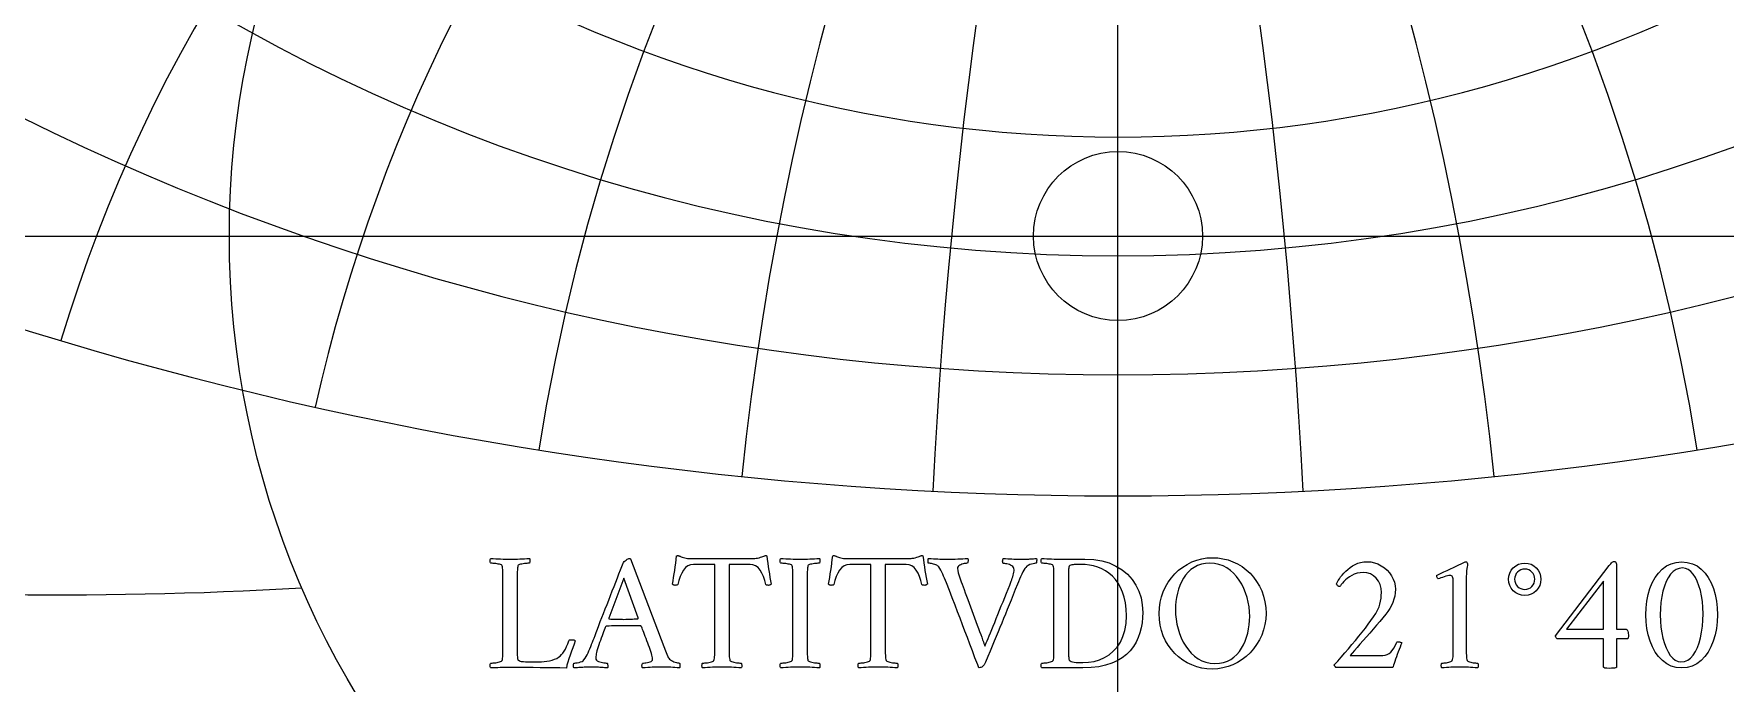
# Model space of a CAD drawing. Header units: millimetres. Extents: x -32.4 to 32.3, y -32.4 to 33.4.
# Drawn here: x -16.68 to 9.34, y -6.88 to 3.11 of the extents above; entities that cross this region are included whole.
import ezdxf

# ---------------------------------------------------------------- set-up
doc = ezdxf.new("R2010")
doc.units = ezdxf.units.MM
for name, color, linetype in [('CUT_INNER', 6, 'Continuous'), ('CUT_OUTER', 1, 'Continuous'), ('ENGRAVE', 7, 'Continuous'), ('ENGRAVE_FINE', 8, 'Continuous'), ('TEXT', 5, 'Continuous')]:
    doc.layers.add(name, color=color, linetype=linetype)

msp = doc.modelspace()

# ---------------------------------------------------------------- linework, layer by layer
at = {"layer": 'CUT_INNER'}
msp.add_circle((0, 0), 1.3, dxfattribs=at)
at = {"layer": 'CUT_OUTER'}
msp.add_arc((-0.0002, -0.0001), 32.35, 127.26523, 87.73645, dxfattribs=at)
at = {"layer": 'ENGRAVE'}
for points in [[(0, -31.9), (0, 31.9)], [(-31.9, 0), (31.9, 0)]]:
    msp.add_lwpolyline(points, dxfattribs=at)
for radius in [31.9, 20.8814, 13.6687]:
    msp.add_circle((0, 0), radius, dxfattribs=at)
for centre, radius, start, end in [((0, 22.3262), 20.805, 174.66958, 5.33042), ((0, 27.2854), 27.5891, 198.91465, 341.08535), ((0, -8.2957), 22.4689, 21.66667, 158.33333), ((0, -8.2957), 22.4689, 21.66667, 158.33333), ((0, 35.7482), 37.8816, 218.75241, 321.24759), ((0, 52.5616), 56.5576, 236.25621, 303.74379), ((-16.2995, 60.8304), 66.3479, 256.592753, 273.238011)]:
    msp.add_arc(centre, radius, start, end, dxfattribs=at)
at = {"layer": 'ENGRAVE_FINE'}
for centre, radius, start, end in [((-83.855, -8.2957), 86.8131, 2.886346, 27.075824), ((-83.855, -8.2957), 86.8131, 2.886346, 27.075824), ((83.855, -8.2957), 86.8131, 152.924176, 177.113654), ((83.855, -8.2957), 86.8131, 152.924176, 177.113654), ((-38.9172, -8.2957), 44.9378, 5.87061, 55.74189), ((-38.9172, -8.2957), 44.9378, 5.87061, 55.74189), ((38.9172, -8.2957), 44.9378, 124.25811, 174.12939), ((38.9172, -8.2957), 44.9378, 124.25811, 174.12939), ((-22.4689, -8.2957), 31.7758, 9.06418, 88.44487), ((-22.4689, -8.2957), 31.7758, 9.06418, 88.44487), ((22.4689, -8.2957), 31.7758, 91.55513, 170.93582), ((22.4689, -8.2957), 31.7758, 91.55513, 170.93582), ((-12.9724, -8.2957), 25.9448, 12.60935, 130.32134), ((-12.9724, -8.2957), 25.9448, 12.60935, 130.32134), ((12.9724, -8.2957), 25.9448, 49.67866, 167.39065), ((12.9724, -8.2957), 25.9448, 49.67866, 167.39065), ((-6.0205, -8.2957), 23.2615, 16.70702, 151.99338), ((-6.0205, -8.2957), 23.2615, 16.70702, 151.99338), ((6.0205, -8.2957), 23.2615, 28.00662, 163.29298), ((6.0205, -8.2957), 23.2615, 28.00662, 163.29298), ((0, 322.4182), 329.9497, 264.552608, 275.447392)]:
    msp.add_arc(centre, radius, start, end, dxfattribs=at)
at = {"layer": 'TEXT'}
for points in [[(-5.6003, -4.9594), (-5.5836, -4.9586), (-5.5647, -4.9561), (-5.5435, -4.9521), (-5.52, -4.9464), (-5.497, -4.9401), (-5.4772, -4.9341), (-5.4607, -4.9285), (-5.4474, -4.9231), (-5.4379, -4.9186), (-5.43, -4.9154), (-5.4236, -4.9134), (-5.419, -4.9128), (-5.4149, -4.9131), (-5.4105, -4.9141), (-5.4058, -4.9157), (-5.4008, -4.9179), (-5.3941, -4.9757), (-5.3869, -5.0326), (-5.3792, -5.0884), (-5.371, -5.1433), (-5.3624, -5.1972), (-5.3532, -5.2502), (-5.3436, -5.3021), (-5.3335, -5.3531), (-5.3366, -5.3559), (-5.3406, -5.3589), (-5.3456, -5.3623), (-5.3516, -5.3661), (-5.3584, -5.3693), (-5.3659, -5.3712), (-5.3739, -5.3719), (-5.3827, -5.3712), (-5.3956, -5.3704), (-5.406, -5.368), (-5.4138, -5.364), (-5.419, -5.3583), (-5.434, -5.295), (-5.4533, -5.2372), (-5.4768, -5.1849), (-5.5044, -5.1381), (-5.5365, -5.0996), (-5.5731, -5.0721), (-5.6142, -5.0556), (-5.6599, -5.05), (-5.9811, -5.05), (-5.9811, -6.34), (-5.981, -6.368), (-5.9807, -6.3951), (-5.9803, -6.4211), (-5.9798, -6.4462), (-5.9785, -6.4697), (-5.9762, -6.4909), (-5.9727, -6.5099), (-5.9681, -6.5265), (-5.9636, -6.5328), (-5.9552, -6.5388), (-5.9428, -6.5445), (-5.9267, -6.5498), (-5.9083, -6.5546), (-5.8894, -6.5586), (-5.8701, -6.5617), (-5.8502, -6.5641), (-5.8317, -6.5658), (-5.8162, -6.567), (-5.8039, -6.5677), (-5.7946, -6.568), (-5.7911, -6.5741), (-5.7884, -6.5822), (-5.7865, -6.5923), (-5.7855, -6.6042), (-5.7856, -6.6162), (-5.7871, -6.6263), (-5.7901, -6.6344), (-5.7946, -6.6405), (-5.833, -6.638), (-5.8706, -6.6356), (-5.9075, -6.6335), (-5.9435, -6.6314), (-5.9794, -6.6297), (-6.0157, -6.6285), (-6.0525, -6.6278), (-6.0898, -6.6276), (-6.1263, -6.6278), (-6.163, -6.6285), (-6.2001, -6.6297), (-6.2375, -6.6314), (-6.2752, -6.6335), (-6.3133, -6.6356), (-6.3516, -6.638), (-6.3903, -6.6405), (-6.3948, -6.6344), (-6.3978, -6.6263), (-6.3993, -6.6162), (-6.3994, -6.6042), (-6.3983, -6.5923), (-6.3965, -6.5822), (-6.3938, -6.5741), (-6.3903, -6.568), (-6.3809, -6.5677), (-6.3683, -6.567), (-6.3524, -6.5658), (-6.3333, -6.5641), (-6.3129, -6.5617), (-6.2929, -6.5586), (-6.2734, -6.5546), (-6.2543, -6.5498), (-6.2377, -6.5445), (-6.2255, -6.5388), (-6.2177, -6.5328), (-6.2142, -6.5265), (-6.2096, -6.5099), (-6.2061, -6.4909), (-6.2037, -6.4697), (-6.2025, -6.4462), (-6.202, -6.4211), (-6.2016, -6.3951), (-6.2013, -6.368), (-6.2012, -6.34), (-6.2012, -5.05), (-6.5276, -5.05), (-6.5733, -5.0556), (-6.6144, -5.0721), (-6.651, -5.0996), (-6.683, -5.1381), (-6.7109, -5.1849), (-6.7348, -5.2372), (-6.7549, -5.295), (-6.7711, -5.3583), (-6.7763, -5.364), (-6.7841, -5.368), (-6.7944, -5.3704), (-6.8074, -5.3712), (-6.816, -5.3719), (-6.8239, -5.3712), (-6.8309, -5.3693), (-6.8372, -5.3661), (-6.8426, -5.3623), (-6.8472, -5.3589), (-6.851, -5.3559), (-6.854, -5.3531), (-6.844, -5.3021), (-6.8346, -5.2502), (-6.8258, -5.1972), (-6.8177, -5.1433), (-6.8101, -5.0884), (-6.8028, -5.0326), (-6.7959, -4.9757), (-6.7892, -4.9179), (-6.7824, -4.9159), (-6.775, -4.915), (-6.7669, -4.9153), (-6.7582, -4.9166), (-6.7496, -4.9187), (-6.742, -4.9209), (-6.7353, -4.9232), (-6.7297, -4.9257), (-6.7168, -4.931), (-6.7015, -4.9364), (-6.6838, -4.942), (-6.6636, -4.9477), (-6.643, -4.9528), (-6.6238, -4.9565), (-6.6061, -4.9587), (-6.5898, -4.9594)], [(-3.199, -4.9594), (-3.1824, -4.9586), (-3.1634, -4.9561), (-3.1422, -4.9521), (-3.1187, -4.9464), (-3.0958, -4.9401), (-3.076, -4.9341), (-3.0595, -4.9285), (-3.0462, -4.9231), (-3.0367, -4.9186), (-3.0287, -4.9154), (-3.0224, -4.9134), (-3.0177, -4.9128), (-3.0137, -4.9131), (-3.0093, -4.9141), (-3.0046, -4.9157), (-2.9996, -4.9179), (-2.9929, -4.9757), (-2.9857, -5.0326), (-2.978, -5.0884), (-2.9698, -5.1433), (-2.9611, -5.1972), (-2.952, -5.2502), (-2.9424, -5.3021), (-2.9322, -5.3531), (-2.9353, -5.3559), (-2.9394, -5.3589), (-2.9444, -5.3623), (-2.9504, -5.3661), (-2.9572, -5.3693), (-2.9646, -5.3712), (-2.9727, -5.3719), (-2.9815, -5.3712), (-2.9944, -5.3704), (-3.0048, -5.368), (-3.0125, -5.364), (-3.0177, -5.3583), (-3.0328, -5.295), (-3.052, -5.2372), (-3.0755, -5.1849), (-3.1032, -5.1381), (-3.1353, -5.0996), (-3.1718, -5.0721), (-3.213, -5.0556), (-3.2586, -5.05), (-3.5798, -5.05), (-3.5798, -6.34), (-3.5797, -6.368), (-3.5795, -6.3951), (-3.5791, -6.4211), (-3.5785, -6.4462), (-3.5773, -6.4697), (-3.575, -6.4909), (-3.5715, -6.5099), (-3.5669, -6.5265), (-3.5623, -6.5328), (-3.5539, -6.5388), (-3.5416, -6.5445), (-3.5254, -6.5498), (-3.5071, -6.5546), (-3.4882, -6.5586), (-3.4688, -6.5617), (-3.449, -6.5641), (-3.4305, -6.5658), (-3.415, -6.567), (-3.4026, -6.5677), (-3.3933, -6.568), (-3.3898, -6.5741), (-3.3872, -6.5822), (-3.3853, -6.5923), (-3.3843, -6.6042), (-3.3843, -6.6162), (-3.3859, -6.6263), (-3.3889, -6.6344), (-3.3933, -6.6405), (-3.4318, -6.638), (-3.4694, -6.6356), (-3.5062, -6.6335), (-3.5423, -6.6314), (-3.5781, -6.6297), (-3.6145, -6.6285), (-3.6513, -6.6278), (-3.6886, -6.6276), (-3.725, -6.6278), (-3.7618, -6.6285), (-3.7989, -6.6297), (-3.8363, -6.6314), (-3.874, -6.6335), (-3.912, -6.6356), (-3.9504, -6.638), (-3.9891, -6.6405), (-3.9935, -6.6344), (-3.9965, -6.6263), (-3.9981, -6.6162), (-3.9982, -6.6042), (-3.9971, -6.5923), (-3.9952, -6.5822), (-3.9926, -6.5741), (-3.9891, -6.568), (-3.9797, -6.5677), (-3.9671, -6.567), (-3.9512, -6.5658), (-3.9321, -6.5641), (-3.9116, -6.5617), (-3.8916, -6.5586), (-3.8721, -6.5546), (-3.8531, -6.5498), (-3.8365, -6.5445), (-3.8243, -6.5388), (-3.8164, -6.5328), (-3.813, -6.5265), (-3.8083, -6.5099), (-3.8049, -6.4909), (-3.8025, -6.4697), (-3.8013, -6.4462), (-3.8007, -6.4211), (-3.8003, -6.3951), (-3.8001, -6.368), (-3.8, -6.34), (-3.8, -5.05), (-4.1264, -5.05), (-4.172, -5.0556), (-4.2132, -5.0721), (-4.2497, -5.0996), (-4.2818, -5.1381), (-4.3096, -5.1849), (-4.3336, -5.2372), (-4.3537, -5.295), (-4.3699, -5.3583), (-4.3751, -5.364), (-4.3828, -5.368), (-4.3932, -5.3704), (-4.4061, -5.3712), (-4.4148, -5.3719), (-4.4227, -5.3712), (-4.4297, -5.3693), (-4.4359, -5.3661), (-4.4414, -5.3623), (-4.446, -5.3589), (-4.4498, -5.3559), (-4.4528, -5.3531), (-4.4427, -5.3021), (-4.4333, -5.2502), (-4.4246, -5.1972), (-4.4165, -5.1433), (-4.4089, -5.0884), (-4.4016, -5.0326), (-4.3946, -4.9757), (-4.388, -4.9179), (-4.3812, -4.9159), (-4.3738, -4.915), (-4.3657, -4.9153), (-4.3569, -4.9166), (-4.3483, -4.9187), (-4.3407, -4.9209), (-4.3341, -4.9232), (-4.3284, -4.9257), (-4.3156, -4.931), (-4.3003, -4.9364), (-4.2825, -4.942), (-4.2624, -4.9477), (-4.2417, -4.9528), (-4.2225, -4.9565), (-4.2048, -4.9587), (-4.1886, -4.9594)], [(-9.2397, -6.34), (-9.2397, -6.3429), (-9.2397, -6.3465), (-9.2397, -6.3507), (-9.2397, -6.3556), (-9.2397, -6.3681), (-9.2397, -6.3824), (-9.2397, -6.3986), (-9.2397, -6.4164), (-9.2395, -6.4348), (-9.239, -6.4524), (-9.2382, -6.4691), (-9.2371, -6.4851), (-9.2355, -6.499), (-9.2332, -6.5097), (-9.2303, -6.5171), (-9.2267, -6.5214), (-9.213, -6.5295), (-9.1979, -6.5359), (-9.1813, -6.5405), (-9.1633, -6.5434), (-9.1418, -6.5451), (-9.115, -6.5463), (-9.0829, -6.547), (-9.0454, -6.5473), (-8.9029, -6.5473), (-8.8658, -6.5462), (-8.8268, -6.543), (-8.7861, -6.5378), (-8.7436, -6.5304), (-8.7024, -6.5208), (-8.6656, -6.5087), (-8.6331, -6.4942), (-8.6051, -6.4773), (-8.5821, -6.4589), (-8.56, -6.4372), (-8.5388, -6.4122), (-8.5183, -6.3841), (-8.4988, -6.3517), (-8.4804, -6.3141), (-8.4632, -6.2714), (-8.447, -6.2235), (-8.4428, -6.2167), (-8.4354, -6.2118), (-8.4247, -6.2089), (-8.4108, -6.2079), (-8.3894, -6.2089), (-8.3719, -6.2118), (-8.3583, -6.2167), (-8.3486, -6.2235), (-8.3671, -6.2761), (-8.3865, -6.3303), (-8.4066, -6.3862), (-8.4276, -6.4436), (-8.4471, -6.4998), (-8.4629, -6.5518), (-8.475, -6.5995), (-8.4833, -6.6431), (-8.5855, -6.6428), (-8.6873, -6.6418), (-8.7888, -6.6402), (-8.89, -6.6379), (-8.9942, -6.6356), (-9.105, -6.634), (-9.2222, -6.6331), (-9.3459, -6.6327), (-9.3888, -6.633), (-9.4294, -6.6337), (-9.4678, -6.6349), (-9.5039, -6.6366), (-9.5392, -6.6383), (-9.5751, -6.6395), (-9.6117, -6.6403), (-9.649, -6.6405), (-9.6534, -6.6344), (-9.6564, -6.6263), (-9.6579, -6.6162), (-9.658, -6.6042), (-9.657, -6.5923), (-9.6551, -6.5822), (-9.6524, -6.5741), (-9.649, -6.568), (-9.6396, -6.5677), (-9.6269, -6.567), (-9.6111, -6.5658), (-9.592, -6.5641), (-9.5715, -6.5617), (-9.5515, -6.5586), (-9.532, -6.5546), (-9.513, -6.5498), (-9.4964, -6.5445), (-9.4841, -6.5388), (-9.4763, -6.5328), (-9.4728, -6.5265), (-9.4682, -6.5099), (-9.4647, -6.4909), (-9.4624, -6.4697), (-9.4612, -6.4462), (-9.4606, -6.4211), (-9.4602, -6.3951), (-9.4599, -6.368), (-9.4599, -6.34), (-9.4599, -5.2599), (-9.4599, -5.2318), (-9.4602, -5.2045), (-9.4606, -5.178), (-9.4612, -5.1524), (-9.4624, -5.1283), (-9.4647, -5.1067), (-9.4682, -5.0875), (-9.4728, -5.0708), (-9.4763, -5.0635), (-9.4841, -5.0572), (-9.4964, -5.0518), (-9.513, -5.0475), (-9.532, -5.0438), (-9.5515, -5.0407), (-9.5715, -5.038), (-9.592, -5.0358), (-9.6111, -5.0341), (-9.6269, -5.0329), (-9.6396, -5.0322), (-9.649, -5.0319), (-9.6524, -5.0258), (-9.6551, -5.0177), (-9.657, -5.0076), (-9.658, -4.9957), (-9.6579, -4.9837), (-9.6564, -4.9736), (-9.6534, -4.9655), (-9.649, -4.9594), (-9.6103, -4.9608), (-9.5719, -4.9623), (-9.5338, -4.964), (-9.4961, -4.9659), (-9.4587, -4.9676), (-9.4217, -4.9688), (-9.3849, -4.9695), (-9.3485, -4.9697), (-9.3112, -4.9695), (-9.2743, -4.9688), (-9.238, -4.9676), (-9.2021, -4.9659), (-9.1661, -4.964), (-9.1293, -4.9623), (-9.0916, -4.9608), (-9.0532, -4.9594), (-9.0487, -4.9655), (-9.0457, -4.9736), (-9.0442, -4.9837), (-9.0441, -4.9957), (-9.0452, -5.0076), (-9.047, -5.0177), (-9.0497, -5.0258), (-9.0532, -5.0319), (-9.0626, -5.0322), (-9.0752, -5.0329), (-9.0911, -5.0341), (-9.1102, -5.0358), (-9.1306, -5.038), (-9.1503, -5.0407), (-9.1694, -5.0438), (-9.1879, -5.0475), (-9.2041, -5.0518), (-9.2164, -5.0572), (-9.2248, -5.0635), (-9.2293, -5.0708), (-9.2328, -5.0847), (-9.2355, -5.1006), (-9.2373, -5.1184), (-9.2384, -5.1381), (-9.239, -5.1593), (-9.2394, -5.1815), (-9.2396, -5.2047), (-9.2397, -5.2288), (-9.2397, -5.2327), (-9.2397, -5.2366), (-9.2397, -5.2404), (-9.2397, -5.2443), (-9.2397, -5.2482), (-9.2397, -5.2521), (-9.2397, -5.256), (-9.2397, -5.2599)], [(-8.0973, -6.2805), (-8.0958, -6.2765), (-8.0912, -6.2646), (-8.0835, -6.2448), (-8.0727, -6.217), (-8.0594, -6.1824), (-8.0439, -6.1422), (-8.0264, -6.0963), (-8.0067, -6.0447), (-7.9852, -5.9888), (-7.9623, -5.9298), (-7.938, -5.8677), (-7.9121, -5.8025), (-7.8855, -5.7354), (-7.8587, -5.6672), (-7.8318, -5.5981), (-7.8046, -5.528), (-7.7777, -5.4581), (-7.7512, -5.3897), (-7.7252, -5.3228), (-7.6997, -5.2573), (-7.6752, -5.1945), (-7.6521, -5.1355), (-7.6305, -5.0805), (-7.6104, -5.0293), (-7.6036, -5.0186), (-7.5939, -5.0073), (-7.581, -4.9953), (-7.565, -4.9827), (-7.5486, -4.9714), (-7.5343, -4.9633), (-7.5221, -4.9584), (-7.5119, -4.9568), (-7.5096, -4.9569), (-7.5077, -4.9571), (-7.5064, -4.9575), (-7.5055, -4.9581), (-7.5046, -4.9588), (-7.5032, -4.9597), (-7.5013, -4.9608), (-7.499, -4.962), (-6.9835, -6.3141), (-6.9581, -6.3808), (-6.9388, -6.4307), (-6.9257, -6.4637), (-6.9188, -6.4799), (-6.9107, -6.4937), (-6.8996, -6.5065), (-6.8855, -6.5183), (-6.8682, -6.5291), (-6.8495, -6.5388), (-6.8307, -6.5469), (-6.8119, -6.5536), (-6.7931, -6.5589), (-6.776, -6.5629), (-6.7624, -6.5657), (-6.7521, -6.5674), (-6.7452, -6.568), (-6.7408, -6.5753), (-6.7381, -6.5845), (-6.7369, -6.5954), (-6.7374, -6.6081), (-6.7387, -6.6204), (-6.74, -6.6298), (-6.7413, -6.6365), (-6.7426, -6.6405), (-6.7792, -6.638), (-6.8138, -6.6356), (-6.8465, -6.6335), (-6.8773, -6.6314), (-6.9086, -6.6297), (-6.9427, -6.6285), (-6.9798, -6.6278), (-7.0198, -6.6276), (-7.0619, -6.6278), (-7.1004, -6.6285), (-7.1351, -6.6297), (-7.1661, -6.6314), (-7.1971, -6.6335), (-7.2319, -6.6356), (-7.2703, -6.638), (-7.3125, -6.6405), (-7.3169, -6.6344), (-7.3199, -6.6263), (-7.3215, -6.6162), (-7.3215, -6.6042), (-7.3203, -6.5923), (-7.318, -6.5822), (-7.3145, -6.5741), (-7.3099, -6.568), (-7.2966, -6.5674), (-7.2801, -6.5657), (-7.2604, -6.5629), (-7.2374, -6.5589), (-7.2147, -6.554), (-7.1959, -6.5482), (-7.181, -6.5417), (-7.17, -6.5343), (-7.1655, -6.5282), (-7.1622, -6.5201), (-7.1603, -6.51), (-7.1597, -6.498), (-7.1607, -6.4844), (-7.1639, -6.4666), (-7.1691, -6.4449), (-7.1765, -6.419), (-7.1855, -6.3903), (-7.1956, -6.3598), (-7.2068, -6.3275), (-7.2192, -6.2934), (-7.2322, -6.2587), (-7.2451, -6.2244), (-7.2581, -6.1907), (-7.271, -6.1574), (-7.2834, -6.1258), (-7.2947, -6.0972), (-7.3048, -6.0714), (-7.3138, -6.0486), (-7.3211, -6.0299), (-7.3264, -6.0166), (-7.3296, -6.0085), (-7.3306, -6.0059), (-7.3309, -6.0056), (-7.3319, -6.0046), (-7.3335, -6.003), (-7.3358, -6.0007), (-7.3384, -5.9984), (-7.341, -5.9968), (-7.3436, -5.9958), (-7.3462, -5.9955), (-7.3667, -5.9944), (-7.3895, -5.9936), (-7.4146, -5.9931), (-7.442, -5.9929), (-7.47, -5.9929), (-7.497, -5.9929), (-7.5231, -5.9929), (-7.5482, -5.9929), (-7.5547, -5.9929), (-7.5612, -5.9929), (-7.5676, -5.9929), (-7.5741, -5.9929), (-7.5804, -5.9929), (-7.5864, -5.9929), (-7.5921, -5.9929), (-7.5974, -5.9929), (-7.6348, -5.993), (-7.6693, -5.9932), (-7.7009, -5.9937), (-7.7295, -5.9942), (-7.7587, -5.9951), (-7.7917, -5.9965), (-7.8286, -5.9983), (-7.8694, -6.0007), (-7.8709, -6.0009), (-7.8726, -6.0017), (-7.8747, -6.0029), (-7.8772, -6.0046), (-7.8794, -6.0063), (-7.8811, -6.0075), (-7.882, -6.0082), (-7.8824, -6.0085), (-7.8836, -6.0117), (-7.8872, -6.0214), (-7.8933, -6.0376), (-7.9018, -6.0603), (-7.912, -6.0874), (-7.9231, -6.1169), (-7.9353, -6.1489), (-7.9484, -6.1833), (-7.9616, -6.2184), (-7.974, -6.2523), (-7.9856, -6.2851), (-7.9963, -6.3167), (-8.0069, -6.3478), (-8.0154, -6.3763), (-8.0218, -6.4022), (-8.0261, -6.4255), (-8.0289, -6.4464), (-8.031, -6.465), (-8.0322, -6.4814), (-8.0326, -6.4954), (-8.0301, -6.509), (-8.0226, -6.521), (-8.01, -6.5316), (-7.9924, -6.5408), (-7.9722, -6.5485), (-7.9516, -6.5547), (-7.9308, -6.5595), (-7.9095, -6.5628), (-7.8902, -6.5651), (-7.8749, -6.5667), (-7.8637, -6.5677), (-7.8564, -6.568), (-7.854, -6.5719), (-7.8519, -6.5787), (-7.8501, -6.5881), (-7.8487, -6.6004), (-7.8479, -6.6131), (-7.848, -6.624), (-7.8492, -6.6331), (-7.8513, -6.6405), (-7.875, -6.6392), (-7.8969, -6.6379), (-7.9171, -6.6366), (-7.9355, -6.6353), (-7.9529, -6.634), (-7.9704, -6.6327), (-7.9879, -6.6314), (-8.0054, -6.6301), (-8.0243, -6.629), (-8.0459, -6.6282), (-8.0702, -6.6277), (-8.0973, -6.6276), (-8.1247, -6.6277), (-8.1498, -6.6282), (-8.1726, -6.629), (-8.1932, -6.6301), (-8.2126, -6.6314), (-8.232, -6.6327), (-8.2515, -6.634), (-8.2709, -6.6353), (-8.2916, -6.6366), (-8.3149, -6.6379), (-8.3408, -6.6392), (-8.3693, -6.6405), (-8.3716, -6.6365), (-8.3732, -6.6298), (-8.3742, -6.6204), (-8.3745, -6.6081), (-8.3742, -6.5954), (-8.3732, -6.5845), (-8.3716, -6.5753), (-8.3693, -6.568), (-8.3557, -6.5672), (-8.3379, -6.5651), (-8.3161, -6.5614), (-8.2903, -6.5563), (-8.2648, -6.5496), (-8.244, -6.5411), (-8.2279, -6.5308), (-8.2165, -6.5188), (-8.1978, -6.4934), (-8.1806, -6.4666), (-8.1648, -6.4384), (-8.1504, -6.4087), (-8.1369, -6.3778), (-8.1236, -6.3462), (-8.1104, -6.3137), (-8.0973, -6.2805)], [(-4.8879, -4.9697), (-4.8506, -4.9695), (-4.8138, -4.9688), (-4.7774, -4.9676), (-4.7416, -4.9659), (-4.7056, -4.964), (-4.6687, -4.9623), (-4.6311, -4.9608), (-4.5926, -4.9594), (-4.5882, -4.9655), (-4.5852, -4.9736), (-4.5837, -4.9837), (-4.5836, -4.9957), (-4.5846, -5.0076), (-4.5865, -5.0177), (-4.5892, -5.0258), (-4.5926, -5.0319), (-4.602, -5.0322), (-4.6147, -5.0329), (-4.6305, -5.0341), (-4.6496, -5.0358), (-4.67, -5.038), (-4.6898, -5.0407), (-4.7089, -5.0438), (-4.7273, -5.0475), (-4.7435, -5.0518), (-4.7558, -5.0572), (-4.7643, -5.0635), (-4.7688, -5.0708), (-4.7723, -5.0847), (-4.7749, -5.1006), (-4.7768, -5.1184), (-4.7778, -5.1381), (-4.7784, -5.1593), (-4.7788, -5.1815), (-4.7791, -5.2047), (-4.7791, -5.2288), (-4.7791, -5.2327), (-4.7791, -5.2366), (-4.7791, -5.2404), (-4.7791, -5.2443), (-4.7791, -5.2482), (-4.7791, -5.2521), (-4.7791, -5.256), (-4.7791, -5.2599), (-4.7791, -6.34), (-4.7791, -6.3439), (-4.7791, -6.3478), (-4.7791, -6.3517), (-4.7791, -6.3556), (-4.7791, -6.3595), (-4.7791, -6.3633), (-4.7791, -6.3672), (-4.7791, -6.3711), (-4.7791, -6.3952), (-4.7788, -6.4181), (-4.7784, -6.4398), (-4.7778, -6.4605), (-4.7768, -6.4797), (-4.7749, -6.4971), (-4.7723, -6.5127), (-4.7688, -6.5265), (-4.7643, -6.5328), (-4.7558, -6.5388), (-4.7435, -6.5445), (-4.7273, -6.5498), (-4.7089, -6.5546), (-4.6898, -6.5586), (-4.67, -6.5617), (-4.6496, -6.5641), (-4.6305, -6.5658), (-4.6147, -6.567), (-4.602, -6.5677), (-4.5926, -6.568), (-4.5892, -6.5741), (-4.5865, -6.5822), (-4.5846, -6.5923), (-4.5836, -6.6042), (-4.5837, -6.6162), (-4.5852, -6.6263), (-4.5882, -6.6344), (-4.5926, -6.6405), (-4.6311, -6.638), (-4.6687, -6.6356), (-4.7056, -6.6335), (-4.7416, -6.6314), (-4.7774, -6.6297), (-4.8138, -6.6285), (-4.8506, -6.6278), (-4.8879, -6.6276), (-4.9244, -6.6278), (-4.9611, -6.6285), (-4.9982, -6.6297), (-5.0356, -6.6314), (-5.0733, -6.6335), (-5.1114, -6.6356), (-5.1497, -6.638), (-5.1884, -6.6405), (-5.1929, -6.6344), (-5.1959, -6.6263), (-5.1974, -6.6162), (-5.1975, -6.6042), (-5.1964, -6.5923), (-5.1946, -6.5822), (-5.1919, -6.5741), (-5.1884, -6.568), (-5.179, -6.5677), (-5.1664, -6.567), (-5.1505, -6.5658), (-5.1314, -6.5641), (-5.1109, -6.5617), (-5.091, -6.5586), (-5.0714, -6.5546), (-5.0524, -6.5498), (-5.0358, -6.5445), (-5.0236, -6.5388), (-5.0158, -6.5328), (-5.0123, -6.5265), (-5.0077, -6.5099), (-5.0042, -6.4909), (-5.0018, -6.4697), (-5.0006, -6.4462), (-5.0001, -6.4211), (-4.9996, -6.3951), (-4.9994, -6.368), (-4.9993, -6.34), (-4.9993, -5.2599), (-4.9994, -5.2318), (-4.9996, -5.2045), (-5.0001, -5.178), (-5.0006, -5.1524), (-5.0018, -5.1283), (-5.0042, -5.1067), (-5.0077, -5.0875), (-5.0123, -5.0708), (-5.0158, -5.0635), (-5.0236, -5.0572), (-5.0358, -5.0518), (-5.0524, -5.0475), (-5.0714, -5.0438), (-5.091, -5.0407), (-5.1109, -5.038), (-5.1314, -5.0358), (-5.1505, -5.0341), (-5.1664, -5.0329), (-5.179, -5.0322), (-5.1884, -5.0319), (-5.1919, -5.0258), (-5.1946, -5.0177), (-5.1964, -5.0076), (-5.1975, -4.9957), (-5.1974, -4.9837), (-5.1959, -4.9736), (-5.1929, -4.9655), (-5.1884, -4.9594), (-5.1497, -4.9608), (-5.1114, -4.9623), (-5.0733, -4.964), (-5.0356, -4.9659), (-4.9982, -4.9676), (-4.9611, -4.9688), (-4.9244, -4.9695), (-4.8879, -4.9697)], [(-2.624, -4.9697), (-2.5829, -4.9695), (-2.5424, -4.9688), (-2.5026, -4.9676), (-2.4634, -4.9659), (-2.4247, -4.964), (-2.3863, -4.9623), (-2.3483, -4.9608), (-2.3106, -4.9594), (-2.3084, -4.9658), (-2.307, -4.9746), (-2.3064, -4.9859), (-2.3067, -4.9995), (-2.3077, -5.0127), (-2.3096, -5.0225), (-2.3123, -5.0289), (-2.3157, -5.0319), (-2.3226, -5.0323), (-2.3329, -5.0335), (-2.3466, -5.0356), (-2.3637, -5.0384), (-2.3822, -5.0423), (-2.4003, -5.0475), (-2.4178, -5.0539), (-2.4349, -5.0617), (-2.4496, -5.0713), (-2.4602, -5.0834), (-2.4665, -5.0979), (-2.4686, -5.1148), (-2.4657, -5.141), (-2.4569, -5.1783), (-2.4424, -5.2265), (-2.422, -5.2858), (-2.4107, -5.3166), (-2.3977, -5.3521), (-2.3829, -5.3924), (-2.3663, -5.4373), (-2.3484, -5.4858), (-2.3297, -5.5367), (-2.3102, -5.59), (-2.2898, -5.6458), (-2.269, -5.7028), (-2.2481, -5.7598), (-2.2269, -5.8168), (-2.2057, -5.8738), (-2.1848, -5.9296), (-2.1649, -5.9832), (-2.1459, -6.0345), (-2.1279, -6.0836), (-2.1113, -6.1293), (-2.0962, -6.1707), (-2.0828, -6.2077), (-2.071, -6.2403), (-2.0612, -6.2673), (-2.0538, -6.2873), (-2.0489, -6.3003), (-2.0464, -6.3064), (-2.0423, -6.2975), (-2.0353, -6.2814), (-2.0255, -6.258), (-2.0127, -6.2273), (-1.9975, -6.1907), (-1.9806, -6.1493), (-1.9619, -6.1033), (-1.9414, -6.0525), (-1.9195, -5.998), (-1.8964, -5.9408), (-1.8722, -5.8808), (-1.8469, -5.8181), (-1.8209, -5.7537), (-1.7948, -5.6889), (-1.7685, -5.6236), (-1.742, -5.5578), (-1.7158, -5.4927), (-1.6905, -5.4295), (-1.666, -5.3683), (-1.6423, -5.3091), (-1.6335, -5.2867), (-1.6254, -5.2637), (-1.618, -5.2401), (-1.6112, -5.2158), (-1.6055, -5.1922), (-1.6015, -5.1705), (-1.599, -5.1507), (-1.5982, -5.1329), (-1.6004, -5.1135), (-1.607, -5.0967), (-1.6179, -5.0824), (-1.6332, -5.0708), (-1.651, -5.0612), (-1.6695, -5.0533), (-1.6886, -5.047), (-1.7083, -5.0423), (-1.7269, -5.0389), (-1.7423, -5.0364), (-1.7547, -5.035), (-1.764, -5.0345), (-1.7685, -5.0304), (-1.7718, -5.0232), (-1.7737, -5.0129), (-1.7744, -4.9995), (-1.7737, -4.9859), (-1.7718, -4.9746), (-1.7685, -4.9658), (-1.764, -4.9594), (-1.7295, -4.9608), (-1.696, -4.9623), (-1.6635, -4.964), (-1.6319, -4.9659), (-1.6003, -4.9676), (-1.5678, -4.9688), (-1.5343, -4.9695), (-1.4998, -4.9697), (-1.4715, -4.9697), (-1.4464, -4.9694), (-1.4243, -4.969), (-1.4052, -4.9685), (-1.3878, -4.9677), (-1.3706, -4.9668), (-1.3535, -4.9658), (-1.3366, -4.9646), (-1.3188, -4.9633), (-1.299, -4.962), (-1.2774, -4.9607), (-1.2537, -4.9594), (-1.2516, -4.9659), (-1.2505, -4.9749), (-1.2503, -4.9866), (-1.2511, -5.0008), (-1.2526, -5.0144), (-1.2544, -5.0241), (-1.2565, -5.03), (-1.2589, -5.0319), (-1.2692, -5.0327), (-1.2845, -5.0352), (-1.3048, -5.0392), (-1.3301, -5.0449), (-1.3566, -5.053), (-1.3803, -5.0643), (-1.4013, -5.0789), (-1.4195, -5.0967), (-1.432, -5.1129), (-1.4464, -5.1359), (-1.4625, -5.1654), (-1.4804, -5.2016), (-1.4986, -5.2407), (-1.5157, -5.279), (-1.5316, -5.3164), (-1.5464, -5.3531), (-1.5807, -5.4381), (-1.6134, -5.5195), (-1.6448, -5.5974), (-1.6746, -5.6717), (-1.7036, -5.7436), (-1.7323, -5.8142), (-1.7606, -5.8835), (-1.7886, -5.9515), (-1.8167, -6.0195), (-1.8453, -6.0888), (-1.8743, -6.1594), (-1.9039, -6.2312), (-1.9346, -6.3057), (-1.9673, -6.3841), (-2.002, -6.4663), (-2.0386, -6.5524), (-2.0492, -6.5751), (-2.0603, -6.5939), (-2.0719, -6.6088), (-2.0839, -6.6198), (-2.0963, -6.6277), (-2.1088, -6.6334), (-2.1216, -6.6368), (-2.1344, -6.6379), (-2.1381, -6.6369), (-2.1415, -6.6337), (-2.1446, -6.6284), (-2.1474, -6.6211), (-2.15, -6.6132), (-2.1526, -6.6065), (-2.1551, -6.6009), (-2.1577, -6.5965), (-2.1998, -6.4857), (-2.2403, -6.3786), (-2.2794, -6.2752), (-2.317, -6.1755), (-2.3541, -6.0774), (-2.3915, -5.9784), (-2.4292, -5.8785), (-2.4673, -5.7779), (-2.5067, -5.6743), (-2.5486, -5.5655), (-2.5928, -5.4515), (-2.6395, -5.3324), (-2.6537, -5.2958), (-2.6677, -5.2612), (-2.6816, -5.2285), (-2.6952, -5.1977), (-2.7092, -5.1686), (-2.724, -5.1407), (-2.7397, -5.1142), (-2.7561, -5.0889), (-2.7639, -5.079), (-2.7742, -5.0701), (-2.7872, -5.0622), (-2.8027, -5.0552), (-2.8195, -5.0492), (-2.8361, -5.0442), (-2.8525, -5.0402), (-2.8688, -5.0371), (-2.8839, -5.0348), (-2.897, -5.0332), (-2.9079, -5.0322), (-2.9167, -5.0319), (-2.9178, -5.0297), (-2.9186, -5.0232), (-2.9191, -5.0122), (-2.9193, -4.9969), (-2.9191, -4.9815), (-2.9186, -4.9701), (-2.9178, -4.9627), (-2.9167, -4.9594), (-2.8745, -4.9608), (-2.8361, -4.9623), (-2.8014, -4.964), (-2.7703, -4.9659), (-2.7393, -4.9676), (-2.7046, -4.9688), (-2.6662, -4.9695), (-2.624, -4.9697)], [(-0.5077, -4.9672), (-0.374, -4.9739), (-0.25, -4.994), (-0.1357, -5.0276), (-0.0311, -5.0747), (0.0628, -5.1333), (0.1451, -5.2016), (0.2156, -5.2796), (0.2746, -5.3674), (0.321, -5.4631), (0.3542, -5.5652), (0.3741, -5.6736), (0.3808, -5.7883), (0.378, -5.8681), (0.3698, -5.9469), (0.356, -6.0248), (0.3367, -6.1017), (0.3109, -6.1762), (0.2775, -6.2468), (0.2364, -6.3135), (0.1878, -6.3763), (0.1307, -6.434), (0.0644, -6.4854), (-0.0111, -6.5305), (-0.0958, -6.5693), (-0.1907, -6.6004), (-0.2966, -6.6227), (-0.4135, -6.6361), (-0.5414, -6.6405), (-1.1734, -6.6405), (-1.1779, -6.6344), (-1.1809, -6.6263), (-1.1824, -6.6162), (-1.1825, -6.6042), (-1.1814, -6.5923), (-1.1796, -6.5822), (-1.1769, -6.5741), (-1.1734, -6.568), (-1.164, -6.5677), (-1.1514, -6.567), (-1.1355, -6.5658), (-1.1164, -6.5641), (-1.0959, -6.5617), (-1.076, -6.5586), (-1.0564, -6.5546), (-1.0374, -6.5498), (-1.0208, -6.5445), (-1.0086, -6.5388), (-1.0008, -6.5328), (-0.9973, -6.5265), (-0.9927, -6.5099), (-0.9892, -6.4909), (-0.9868, -6.4697), (-0.9856, -6.4462), (-0.9851, -6.4211), (-0.9846, -6.3951), (-0.9844, -6.368), (-0.9843, -6.34), (-0.9843, -5.2599), (-0.9844, -5.2318), (-0.9846, -5.2045), (-0.9851, -5.178), (-0.9856, -5.1524), (-0.9868, -5.1283), (-0.9892, -5.1067), (-0.9927, -5.0875), (-0.9973, -5.0708), (-1.0008, -5.0635), (-1.0086, -5.0572), (-1.0208, -5.0518), (-1.0374, -5.0475), (-1.0564, -5.0438), (-1.076, -5.0407), (-1.0959, -5.038), (-1.1164, -5.0358), (-1.1355, -5.0341), (-1.1514, -5.0329), (-1.164, -5.0322), (-1.1734, -5.0319), (-1.1769, -5.0258), (-1.1796, -5.0177), (-1.1814, -5.0076), (-1.1825, -4.9957), (-1.1824, -4.9837), (-1.1809, -4.9736), (-1.1779, -4.9655), (-1.1734, -4.9594), (-1.1347, -4.9608), (-1.0964, -4.9623), (-1.0583, -4.964), (-1.0206, -4.9659), (-0.9832, -4.9676), (-0.9461, -4.9688), (-0.9094, -4.9695), (-0.8729, -4.9697), (-0.8336, -4.9697), (-0.7907, -4.9694), (-0.7442, -4.969), (-0.6942, -4.9685), (-0.6437, -4.9679), (-0.5958, -4.9675), (-0.5504, -4.9672), (-0.5077, -4.9672)], [(-0.7616, -5.265), (-0.7616, -6.3426), (-0.7616, -6.3531), (-0.7616, -6.3663), (-0.7616, -6.3822), (-0.7616, -6.4009), (-0.7613, -6.4208), (-0.7606, -6.4404), (-0.7594, -6.4597), (-0.7577, -6.4786), (-0.7556, -6.4955), (-0.7535, -6.5087), (-0.7511, -6.5182), (-0.7486, -6.5239), (-0.738, -6.5335), (-0.7217, -6.5414), (-0.6998, -6.5477), (-0.6722, -6.5524), (-0.6412, -6.5558), (-0.609, -6.5583), (-0.5758, -6.5597), (-0.5414, -6.5602), (-0.4526, -6.5553), (-0.3675, -6.5408), (-0.2861, -6.5165), (-0.2085, -6.4825), (-0.1364, -6.4385), (-0.0716, -6.3844), (-0.014, -6.32), (0.0363, -6.2455), (0.0771, -6.1604), (0.1062, -6.0645), (0.1237, -5.9577), (0.1295, -5.8401), (0.1259, -5.7366), (0.1149, -5.6413), (0.0967, -5.554), (0.0712, -5.4749), (0.0395, -5.4032), (0.0026, -5.3385), (-0.0395, -5.2808), (-0.0868, -5.2301), (-0.1383, -5.186), (-0.193, -5.1485), (-0.2509, -5.1174), (-0.3121, -5.0928), (-0.3757, -5.0741), (-0.4407, -5.0607), (-0.5071, -5.0527), (-0.5751, -5.05), (-0.5844, -5.0501), (-0.5971, -5.0504), (-0.6129, -5.0508), (-0.632, -5.0513), (-0.6524, -5.0522), (-0.6722, -5.0536), (-0.6913, -5.0555), (-0.7097, -5.0578), (-0.7259, -5.0609), (-0.7382, -5.0649), (-0.7467, -5.07), (-0.7512, -5.076), (-0.7547, -5.09), (-0.7573, -5.1061), (-0.7592, -5.1243), (-0.7603, -5.1446), (-0.7608, -5.1662), (-0.7612, -5.1883), (-0.7615, -5.2109), (-0.7616, -5.234), (-0.7616, -5.2378), (-0.7616, -5.2417), (-0.7616, -5.2456), (-0.7616, -5.2495), (-0.7616, -5.2534), (-0.7616, -5.2573), (-0.7616, -5.2612), (-0.7616, -5.265)], [(1.4506, -4.9464), (1.5336, -4.9503), (1.6141, -4.962), (1.6922, -4.9814), (1.7679, -5.0086), (1.8402, -5.043), (1.9081, -5.084), (1.9716, -5.1317), (2.0308, -5.186), (2.0848, -5.2463), (2.1328, -5.3117), (2.1748, -5.3823), (2.2108, -5.458), (2.2397, -5.5384), (2.2604, -5.6228), (2.2728, -5.7113), (2.2769, -5.8038), (2.2728, -5.8917), (2.2604, -5.9764), (2.2397, -6.0581), (2.2108, -6.1367), (2.1748, -6.2115), (2.1328, -6.2817), (2.0848, -6.3475), (2.0308, -6.4087), (1.9716, -6.4644), (1.9081, -6.5136), (1.8402, -6.5563), (1.7679, -6.5926), (1.6922, -6.6215), (1.6141, -6.6421), (1.5336, -6.6545), (1.4506, -6.6586), (1.3687, -6.6548), (1.289, -6.6431), (1.2114, -6.6237), (1.1359, -6.5965), (1.0637, -6.5621), (0.996, -6.521), (0.9328, -6.4733), (0.8742, -6.419), (0.8209, -6.3588), (0.7735, -6.2934), (0.7322, -6.2228), (0.6968, -6.147), (0.6685, -6.0668), (0.6482, -5.9829), (0.6361, -5.8952), (0.632, -5.8038), (0.6361, -5.7159), (0.6482, -5.6309), (0.6685, -5.5488), (0.6968, -5.4697), (0.7322, -5.3943), (0.7735, -5.3237), (0.8209, -5.2577), (0.8742, -5.1964), (0.9328, -5.1407), (0.996, -5.0915), (1.0637, -5.0488), (1.1359, -5.0125), (1.2114, -4.9836), (1.289, -4.9629), (1.3687, -4.9506), (1.4506, -4.9464)], [(1.4143, -5.0319), (1.3457, -5.0359), (1.2822, -5.0478), (1.2239, -5.0676), (1.1708, -5.0954), (1.1227, -5.1296), (1.0792, -5.1689), (1.0404, -5.2132), (1.0063, -5.2625), (0.9767, -5.3157), (0.9513, -5.3719), (0.9301, -5.431), (0.9131, -5.493), (0.9001, -5.5565), (0.8907, -5.6199), (0.8852, -5.6834), (0.8833, -5.7468), (0.8858, -5.8206), (0.8933, -5.8942), (0.9059, -5.9676), (0.9235, -6.0408), (0.9459, -6.1124), (0.973, -6.1807), (1.0048, -6.2458), (1.0413, -6.3076), (1.0824, -6.3649), (1.1278, -6.4161), (1.1775, -6.4614), (1.2317, -6.5006), (1.2902, -6.5324), (1.3531, -6.555), (1.4204, -6.5686), (1.492, -6.5732), (1.5607, -6.5692), (1.6241, -6.5573), (1.6824, -6.5375), (1.7355, -6.5097), (1.7838, -6.4753), (1.8275, -6.4355), (1.8667, -6.3905), (1.9013, -6.34), (1.9315, -6.2856), (1.9573, -6.2283), (1.9788, -6.1683), (1.9958, -6.1056), (2.0089, -6.0416), (2.0182, -5.9777), (2.0238, -5.914), (2.0256, -5.8505), (2.0231, -5.7768), (2.0156, -5.7035), (2.003, -5.6304), (1.9855, -5.5578), (1.963, -5.4868), (1.9356, -5.4192), (1.9034, -5.3547), (1.8663, -5.2935), (1.8247, -5.237), (1.7789, -5.1864), (1.7289, -5.1418), (1.6746, -5.1031), (1.6161, -5.072), (1.5532, -5.0497), (1.486, -5.0364), (1.4143, -5.0319)], [(4.3647, -6.2545), (4.3516, -6.2867), (4.3381, -6.3209), (4.3244, -6.3573), (4.3103, -6.3957), (4.2964, -6.4345), (4.2831, -6.4718), (4.2705, -6.5077), (4.2585, -6.5421), (4.2478, -6.573), (4.2391, -6.5984), (4.2323, -6.6183), (4.2274, -6.6327), (3.3519, -6.6327), (3.3479, -6.6297), (3.3438, -6.6259), (3.3395, -6.6213), (3.335, -6.6159), (3.3311, -6.6103), (3.3282, -6.6052), (3.3265, -6.6006), (3.326, -6.5965), (3.3794, -6.5362), (3.4335, -6.4747), (3.4882, -6.4119), (3.5436, -6.3478), (3.5986, -6.2832), (3.6524, -6.2189), (3.7048, -6.155), (3.756, -6.0914), (3.8047, -6.0292), (3.8499, -5.9696), (3.8915, -5.9126), (3.9295, -5.8582), (3.9649, -5.803), (3.9933, -5.7514), (4.0148, -5.7033), (4.0292, -5.6588), (4.0389, -5.6155), (4.0458, -5.5714), (4.0499, -5.5262), (4.0513, -5.48), (4.0463, -5.4179), (4.0315, -5.3609), (4.0068, -5.3091), (3.9723, -5.2625), (3.9301, -5.2239), (3.8826, -5.1964), (3.8297, -5.1799), (3.7715, -5.1744), (3.7226, -5.1771), (3.677, -5.1854), (3.6345, -5.1992), (3.5954, -5.2184), (3.5596, -5.2409), (3.5274, -5.2644), (3.4987, -5.2888), (3.4736, -5.3143), (3.4523, -5.3385), (3.4348, -5.3596), (3.4212, -5.3774), (3.4115, -5.392), (3.4036, -5.3909), (3.3956, -5.3878), (3.3874, -5.3825), (3.3791, -5.3751), (3.3717, -5.3673), (3.3664, -5.3606), (3.3633, -5.355), (3.3622, -5.3505), (3.3678, -5.3368), (3.3768, -5.3191), (3.3892, -5.2973), (3.405, -5.2715), (3.4242, -5.2434), (3.4467, -5.2145), (3.4727, -5.1851), (3.5021, -5.155), (3.5344, -5.1257), (3.5691, -5.0986), (3.6063, -5.0738), (3.6459, -5.0513), (3.6879, -5.0326), (3.7323, -5.0193), (3.7792, -5.0113), (3.8285, -5.0086), (3.888, -5.0124), (3.9447, -5.0238), (3.9987, -5.0428), (4.05, -5.0695), (4.0972, -5.1021), (4.1393, -5.1391), (4.1762, -5.1805), (4.208, -5.2262), (4.2335, -5.2749), (4.2517, -5.3253), (4.2626, -5.3772), (4.2663, -5.4308), (4.2638, -5.4844), (4.2565, -5.5364), (4.2444, -5.5867), (4.2274, -5.6355), (4.2062, -5.6826), (4.1814, -5.7281), (4.1531, -5.7719), (4.1212, -5.8142), (4.076, -5.8695), (4.0283, -5.9265), (3.9782, -5.9854), (3.9256, -6.046), (3.8726, -6.1066), (3.821, -6.1652), (3.7709, -6.2218), (3.7223, -6.2766), (3.6768, -6.3276), (3.6362, -6.3734), (3.6004, -6.4138), (3.5695, -6.4488), (4.072, -6.4488), (4.1078, -6.4458), (4.1403, -6.4368), (4.1694, -6.4219), (4.195, -6.4009), (4.2186, -6.3738), (4.2413, -6.3404), (4.2633, -6.3006), (4.2844, -6.2545), (4.2881, -6.2477), (4.2941, -6.2429), (4.3024, -6.24), (4.3129, -6.239), (4.3174, -6.2393), (4.3232, -6.2403), (4.3304, -6.2419), (4.3388, -6.2442), (4.3472, -6.2468), (4.3543, -6.2494), (4.3602, -6.252), (4.3647, -6.2545)], [(5.1573, -6.34), (5.1573, -5.3169), (5.1566, -5.2918), (5.1544, -5.2709), (5.1508, -5.2542), (5.1457, -5.2417), (5.1388, -5.2327), (5.1298, -5.2262), (5.1187, -5.2223), (5.1055, -5.221), (5.0893, -5.2222), (5.0693, -5.2259), (5.0453, -5.2319), (5.0175, -5.2404), (4.9894, -5.2497), (4.965, -5.2582), (4.9441, -5.2659), (4.9268, -5.2728), (4.9166, -5.2633), (4.9093, -5.2527), (4.9049, -5.2412), (4.9035, -5.2288), (4.9035, -5.2286), (4.9035, -5.2281), (4.9035, -5.2273), (4.9035, -5.2262), (4.9038, -5.2215), (4.9048, -5.2178), (4.9064, -5.215), (4.9087, -5.2132), (4.9602, -5.1898), (5.0113, -5.1663), (5.0619, -5.1426), (5.112, -5.1187), (5.1598, -5.0958), (5.2033, -5.075), (5.2427, -5.0563), (5.2778, -5.0397), (5.3068, -5.0261), (5.328, -5.0164), (5.3412, -5.0105), (5.3464, -5.0086), (5.3516, -5.0086), (5.3576, -5.0096), (5.3626, -5.0125), (5.3667, -5.0173), (5.3697, -5.0241), (5.3722, -5.0316), (5.3743, -5.0384), (5.3761, -5.0445), (5.3775, -5.05), (5.3769, -5.054), (5.3749, -5.0659), (5.3717, -5.0857), (5.3671, -5.1135), (5.3626, -5.1486), (5.3594, -5.1902), (5.3574, -5.2386), (5.3568, -5.2935), (5.3568, -6.34), (5.3569, -6.368), (5.3571, -6.3951), (5.3575, -6.4211), (5.3581, -6.4462), (5.3593, -6.4697), (5.3616, -6.4909), (5.3651, -6.5099), (5.3697, -6.5265), (5.3741, -6.5328), (5.382, -6.5388), (5.3935, -6.5445), (5.4086, -6.5498), (5.4257, -6.5546), (5.4432, -6.5586), (5.4613, -6.5617), (5.4798, -6.5641), (5.4972, -6.5658), (5.5119, -6.567), (5.5238, -6.5677), (5.5329, -6.568), (5.5364, -6.5741), (5.5391, -6.5822), (5.5409, -6.5923), (5.542, -6.6042), (5.5419, -6.6162), (5.5404, -6.6263), (5.5374, -6.6344), (5.5329, -6.6405), (5.4949, -6.638), (5.4585, -6.6356), (5.4236, -6.6335), (5.3905, -6.6314), (5.3574, -6.6297), (5.3231, -6.6285), (5.2875, -6.6278), (5.2506, -6.6276), (5.2151, -6.6278), (5.1813, -6.6285), (5.1491, -6.6297), (5.1185, -6.6314), (5.0876, -6.6335), (5.0544, -6.6356), (5.0189, -6.638), (4.9812, -6.6405), (4.9767, -6.6344), (4.9737, -6.6263), (4.9722, -6.6162), (4.9721, -6.6042), (4.9732, -6.5923), (4.975, -6.5822), (4.9777, -6.5741), (4.9812, -6.568), (4.9903, -6.5677), (5.0022, -6.567), (5.0169, -6.5658), (5.0343, -6.5641), (5.0528, -6.5617), (5.0709, -6.5586), (5.0884, -6.5546), (5.1055, -6.5498), (5.1204, -6.5445), (5.1314, -6.5388), (5.1386, -6.5328), (5.1418, -6.5265), (5.1465, -6.5099), (5.1502, -6.4909), (5.153, -6.4697), (5.1547, -6.4462), (5.1559, -6.4211), (5.1567, -6.3951), (5.1572, -6.368), (5.1573, -6.34)], [(6.007, -5.278), (6.0116, -5.2281), (6.0254, -5.1822), (6.0485, -5.1401), (6.0808, -5.1019), (6.1196, -5.0701), (6.1621, -5.0475), (6.2083, -5.0339), (6.2582, -5.0293), (6.308, -5.0339), (6.3537, -5.0475), (6.3954, -5.0701), (6.4331, -5.1019), (6.4642, -5.1401), (6.4865, -5.1822), (6.4998, -5.2281), (6.5043, -5.278), (6.4998, -5.3279), (6.4865, -5.3738), (6.4642, -5.4159), (6.4331, -5.4541), (6.3954, -5.4859), (6.3537, -5.5085), (6.308, -5.5221), (6.2582, -5.5267), (6.2083, -5.5221), (6.1621, -5.5085), (6.1196, -5.4859), (6.0808, -5.4541), (6.0485, -5.4159), (6.0254, -5.3738), (6.0116, -5.3279), (6.007, -5.278)], [(6.1002, -5.278), (6.1031, -5.3092), (6.1119, -5.3379), (6.1264, -5.3642), (6.1468, -5.3881), (6.1713, -5.4079), (6.198, -5.4221), (6.227, -5.4306), (6.2582, -5.4334), (6.2893, -5.4306), (6.3178, -5.4221), (6.3437, -5.4079), (6.367, -5.3881), (6.3863, -5.3642), (6.4, -5.3379), (6.4083, -5.3092), (6.411, -5.278), (6.4083, -5.2468), (6.4, -5.2181), (6.3863, -5.1918), (6.367, -5.1679), (6.3437, -5.1481), (6.3178, -5.1339), (6.2893, -5.1254), (6.2582, -5.1226), (6.227, -5.1254), (6.198, -5.1339), (6.1713, -5.1481), (6.1468, -5.1679), (6.1264, -5.1918), (6.1119, -5.2181), (6.1031, -5.2468), (6.1002, -5.278)], [(7.6285, -5.0034), (7.6381, -5.0044), (7.6463, -5.0073), (7.653, -5.0122), (7.6583, -5.019), (7.6623, -5.0267), (7.6651, -5.0345), (7.6668, -5.0423), (7.6674, -5.05), (7.6674, -6.0473), (7.8176, -6.0473), (7.8239, -6.0493), (7.8299, -6.0551), (7.8356, -6.0648), (7.8409, -6.0784), (7.8454, -6.0946), (7.8487, -6.1121), (7.8506, -6.1309), (7.8513, -6.1509), (7.8508, -6.1642), (7.8493, -6.1755), (7.8469, -6.1849), (7.8435, -6.1924), (7.6674, -6.1924), (7.6674, -6.6353), (7.6663, -6.6357), (7.6631, -6.6369), (7.6579, -6.639), (7.6505, -6.6418), (7.6385, -6.6446), (7.6191, -6.6467), (7.5925, -6.6479), (7.5586, -6.6483), (7.5189, -6.647), (7.4906, -6.6431), (7.4736, -6.6366), (7.4679, -6.6276), (7.4679, -6.1924), (6.7556, -6.1924), (6.7495, -6.1881), (6.7442, -6.183), (6.7398, -6.1771), (6.7361, -6.1704), (6.7333, -6.1635), (6.7313, -6.1571), (6.7301, -6.1512), (6.7297, -6.1458), (7.5534, -5.0682), (7.5605, -5.0598), (7.5689, -5.0504), (7.5786, -5.0398), (7.5896, -5.028), (7.6008, -5.0173), (7.611, -5.0096), (7.6202, -5.005), (7.6285, -5.0034)], [(8.6698, -5.0112), (8.7557, -5.0182), (8.8346, -5.039), (8.9066, -5.0738), (8.9716, -5.1226), (9.0294, -5.1829), (9.0797, -5.2524), (9.1226, -5.3312), (9.1581, -5.4192), (9.1859, -5.514), (9.2057, -5.6131), (9.2176, -5.7167), (9.2215, -5.8246), (9.2175, -5.9325), (9.2054, -6.036), (9.1851, -6.1352), (9.1568, -6.2299), (9.1208, -6.318), (9.0775, -6.397), (9.0269, -6.467), (8.969, -6.5278), (8.9042, -6.5771), (8.8327, -6.6123), (8.7546, -6.6335), (8.6698, -6.6405), (8.5872, -6.6335), (8.5105, -6.6123), (8.4396, -6.5771), (8.3745, -6.5278), (8.316, -6.467), (8.2647, -6.397), (8.2208, -6.318), (8.1841, -6.2299), (8.1552, -6.1352), (8.1346, -6.036), (8.1222, -5.9325), (8.1181, -5.8246), (8.1221, -5.7167), (8.1343, -5.6131), (8.1545, -5.514), (8.1828, -5.4192), (8.2189, -5.3312), (8.2625, -5.2524), (8.3135, -5.1829), (8.3719, -5.1226), (8.4372, -5.0738), (8.5086, -5.039), (8.5861, -5.0182), (8.6698, -5.0112)], [(8.6828, -5.1044), (8.6315, -5.1105), (8.584, -5.1287), (8.5402, -5.1591), (8.5001, -5.2016), (8.4641, -5.2543), (8.4325, -5.3152), (8.4052, -5.3844), (8.3823, -5.4619), (8.3642, -5.5458), (8.3512, -5.6342), (8.3434, -5.7271), (8.3408, -5.8246), (8.3434, -5.921), (8.3512, -6.0133), (8.3642, -6.1016), (8.3823, -6.1859), (8.4049, -6.264), (8.4312, -6.3339), (8.4612, -6.3955), (8.495, -6.4488), (8.532, -6.4919), (8.5717, -6.5226), (8.6142, -6.5411), (8.6594, -6.5473), (8.714, -6.5409), (8.7637, -6.522), (8.8086, -6.4904), (8.8485, -6.4462), (8.8838, -6.3915), (8.9143, -6.3284), (8.9401, -6.2568), (8.9612, -6.1768), (8.9777, -6.0909), (8.9894, -6.0013), (8.9964, -5.9083), (8.9988, -5.8116), (8.9963, -5.7144), (8.9887, -5.6222), (8.9762, -5.535), (8.9586, -5.4528), (8.9366, -5.3772), (8.9107, -5.3097), (8.8809, -5.2503), (8.8472, -5.199), (8.8103, -5.1576), (8.7705, -5.1281), (8.728, -5.1104), (8.6828, -5.1044)], [(-7.6026, -5.2625), (-7.8331, -5.879), (-7.8331, -5.8793), (-7.8328, -5.8802), (-7.8324, -5.8819), (-7.8318, -5.8841), (-7.8311, -5.8864), (-7.8302, -5.888), (-7.8292, -5.889), (-7.828, -5.8893), (-7.8021, -5.8905), (-7.7739, -5.8916), (-7.7432, -5.8925), (-7.7101, -5.8932), (-7.6775, -5.8938), (-7.6483, -5.8942), (-7.6224, -5.8944), (-7.6, -5.8945), (-7.5709, -5.8943), (-7.5433, -5.8938), (-7.5172, -5.893), (-7.4925, -5.8919), (-7.468, -5.8906), (-7.4423, -5.8893), (-7.4155, -5.888), (-7.3876, -5.8867), (-7.3853, -5.8863), (-7.3834, -5.8851), (-7.382, -5.8831), (-7.3811, -5.8802), (-7.3806, -5.8774), (-7.3802, -5.8754), (-7.3799, -5.8742), (-7.3798, -5.8738)], [(7.4679, -5.3065), (6.9006, -6.0473), (7.4679, -6.0473)]]:
    msp.add_lwpolyline(points, close=True, dxfattribs=at)

doc.saveas('drawing.dxf')
